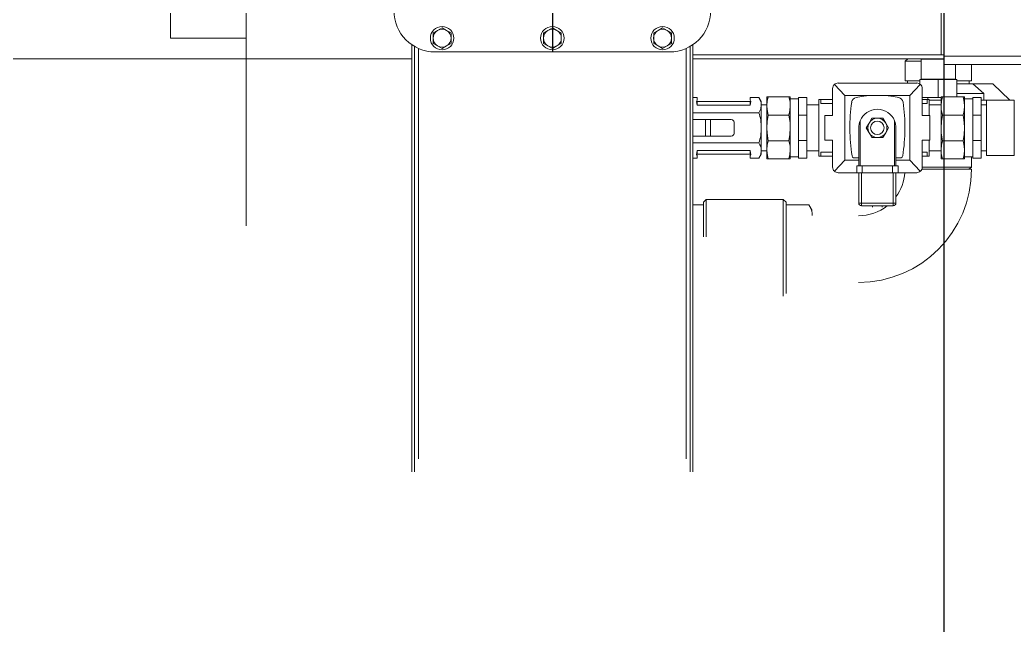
# Model space of a CAD drawing. Header units: millimetres. Extents: x -283029 to -254660, y -24907 to 10674.
# Drawn here: x -279098.28 to -279070, y -18384.44 to -18367.23 of the extents above; entities that cross this region are included whole.
import ezdxf

# ---------------------------------------------------------------- set-up
doc = ezdxf.new("R2010")
doc.units = ezdxf.units.MM
doc.header["$LTSCALE"] = 100

# ---------------------------------------------------------------- blocks, each defined once
blk = doc.blocks.new('SW_CENTERMARKSYMBOL_8')
at = {"color": 0, "linetype": 'Continuous'}
for p, q in [((0, 0.5), (0, 4.375)), ((-0.5, 0), (-4.375, 0)), ((0, 0), (-0.25, 0)), ((0, 0), (0, 0.25)), ((0, 0), (0, -0.25)), ((0, 0), (0.25, 0)), ((0.5, 0), (4.375, 0)), ((0, -0.5), (0, -52.485))]:
    blk.add_line(p, q, dxfattribs=at)

msp = doc.modelspace()

# ---------------------------------------------------------------- linework, layer by layer
at = {"color": 3}
msp.add_line((-279071.998, -18336.817), (-279071.998, -18416.782), dxfattribs=at)
at = {"color": 1, "linetype": 'Continuous', "lineweight": 0}
for p, q in [((-279072.076, -18364.343), (-279072.076, -18368.225)), ((-279071.998, -18368.27), (-279071.998, -18364.343)), ((-279093.998, -18367.754), (-279093.998, -18365.715)), ((-279091.841, -18366.97), (-279091.841, -18373.087)), ((-279086.27, -18367.46), (-279086.398, -18367.534)), ((-279086.27, -18367.46), (-279086.143, -18367.534)), ((-279083.133, -18367.46), (-279083.261, -18367.534)), ((-279083.133, -18367.46), (-279083.006, -18367.534)), ((-279079.997, -18367.46), (-279080.124, -18367.534)), ((-279079.997, -18367.46), (-279079.869, -18367.534)), ((-279091.841, -18367.754), (-279093.998, -18367.754)), ((-279086.398, -18367.534), (-279086.525, -18367.607)), ((-279086.525, -18367.754), (-279086.525, -18367.607)), ((-279086.525, -18367.901), (-279086.525, -18367.754)), ((-279086.143, -18367.534), (-279086.015, -18367.607)), ((-279086.015, -18367.754), (-279086.015, -18367.607)), ((-279086.015, -18367.901), (-279086.015, -18367.754)), ((-279083.261, -18367.534), (-279083.388, -18367.607)), ((-279083.388, -18367.754), (-279083.388, -18367.607)), ((-279083.388, -18367.901), (-279083.388, -18367.754)), ((-279083.006, -18367.534), (-279082.879, -18367.607)), ((-279082.879, -18367.754), (-279082.879, -18367.607)), ((-279082.879, -18367.901), (-279082.879, -18367.754)), ((-279080.124, -18367.534), (-279080.251, -18367.607)), ((-279080.251, -18367.754), (-279080.251, -18367.607)), ((-279080.251, -18367.901), (-279080.251, -18367.754)), ((-279079.869, -18367.534), (-279079.742, -18367.607)), ((-279079.742, -18367.754), (-279079.742, -18367.607)), ((-279079.742, -18367.901), (-279079.742, -18367.754)), ((-279087.133, -18380.078), (-279087.133, -18367.939)), ((-279087.054, -18380.078), (-279087.054, -18367.989)), ((-279086.937, -18368.048), (-279086.937, -18379.71)), ((-279086.398, -18367.975), (-279086.525, -18367.901)), ((-279086.27, -18368.049), (-279086.398, -18367.975)), ((-279086.27, -18368.049), (-279086.143, -18367.975)), ((-279086.143, -18367.975), (-279086.015, -18367.901)), ((-279083.261, -18367.975), (-279083.388, -18367.901)), ((-279083.133, -18368.049), (-279083.261, -18367.975)), ((-279083.133, -18368.049), (-279083.006, -18367.975)), ((-279083.006, -18367.975), (-279082.879, -18367.901)), ((-279080.124, -18367.975), (-279080.251, -18367.901)), ((-279079.997, -18368.049), (-279080.124, -18367.975)), ((-279079.997, -18368.049), (-279079.869, -18367.975)), ((-279079.869, -18367.975), (-279079.742, -18367.901)), ((-279079.33, -18379.71), (-279079.33, -18368.048)), ((-279079.212, -18380.078), (-279079.212, -18367.989)), ((-279079.134, -18380.078), (-279079.134, -18367.939)), ((-279079.801, -18368.146), (-279086.466, -18368.146)), ((-279072.076, -18368.225), (-279079.134, -18368.225)), ((-279072.076, -18368.225), (-279071.998, -18368.225)), ((-279071.998, -18368.499), (-279071.998, -18368.27)), ((-279055.367, -18368.27), (-279071.998, -18368.27)), ((-279091.841, -18368.342), (-279124.582, -18368.342)), ((-279087.133, -18368.342), (-279122.932, -18368.342)), ((-279079.134, -18368.342), (-279071.998, -18368.342)), ((-279073.101, -18368.403), (-279073.019, -18368.342)), ((-279073.101, -18368.97), (-279073.101, -18368.403)), ((-279072.645, -18368.403), (-279073.101, -18368.403)), ((-279072.645, -18368.35), (-279072.637, -18368.342)), ((-279072.645, -18368.923), (-279072.645, -18368.35)), ((-279072.645, -18368.35), (-279071.998, -18368.35)), ((-279055.259, -18368.499), (-279071.998, -18368.499)), ((-279071.664, -18368.499), (-279071.664, -18368.923)), ((-279071.208, -18368.499), (-279071.208, -18368.97)), ((-279075.11, -18369.068), (-279074.813, -18369.382)), ((-279072.77, -18369.029), (-279075.005, -18369.029)), ((-279072.684, -18368.97), (-279073.101, -18368.97)), ((-279073.033, -18369.029), (-279073.033, -18368.97)), ((-279072.962, -18369.382), (-279072.666, -18369.068)), ((-279072.684, -18369.048), (-279072.694, -18369.048)), ((-279072.155, -18368.931), (-279072.684, -18368.931)), ((-279072.684, -18368.931), (-279072.684, -18369.055)), ((-279072.637, -18368.931), (-279072.645, -18368.923)), ((-279072.645, -18368.923), (-279071.664, -18368.923)), ((-279072.155, -18369.44), (-279072.155, -18368.931)), ((-279071.625, -18368.931), (-279072.155, -18368.931)), ((-279071.664, -18368.923), (-279071.672, -18368.931)), ((-279071.625, -18368.931), (-279071.625, -18369.421)), ((-279071.208, -18368.97), (-279071.625, -18368.97)), ((-279071.173, -18369.048), (-279071.625, -18369.048)), ((-279071.276, -18368.97), (-279071.276, -18369.048)), ((-279070.855, -18369.323), (-279071.173, -18369.048)), ((-279071.173, -18369.048), (-279070.606, -18369.048)), ((-279070.606, -18369.048), (-279070.119, -18369.519)), ((-279079.134, -18369.443), (-279079.016, -18369.443)), ((-279079.016, -18369.519), (-279079.016, -18369.443)), ((-279077.256, -18369.443), (-279077.503, -18369.443)), ((-279077.503, -18369.519), (-279077.503, -18369.443)), ((-279077.256, -18369.443), (-279077.189, -18369.558)), ((-279077.032, -18369.421), (-279076.99, -18369.421)), ((-279077.032, -18369.421), (-279077.032, -18369.679)), ((-279076.99, -18369.421), (-279076.408, -18369.421)), ((-279076.408, -18369.421), (-279076.366, -18369.421)), ((-279076.366, -18369.679), (-279076.366, -18369.421)), ((-279076.13, -18369.44), (-279075.895, -18369.44)), ((-279076.13, -18369.44), (-279076.13, -18369.946)), ((-279075.895, -18369.44), (-279075.895, -18369.946)), ((-279075.162, -18369.95), (-279075.162, -18369.185)), ((-279074.813, -18371.224), (-279074.813, -18369.382)), ((-279072.962, -18369.382), (-279074.813, -18369.382)), ((-279072.962, -18369.382), (-279072.962, -18371.224)), ((-279072.613, -18369.185), (-279072.613, -18369.95)), ((-279072.613, -18369.44), (-279072.155, -18369.44)), ((-279072.449, -18369.499), (-279072.449, -18369.44)), ((-279072.155, -18369.44), (-279072.076, -18369.44)), ((-279072.076, -18369.421), (-279072.034, -18369.421)), ((-279072.076, -18369.421), (-279072.076, -18369.679)), ((-279072.034, -18369.421), (-279071.451, -18369.421)), ((-279071.625, -18369.323), (-279070.855, -18369.323)), ((-279071.451, -18369.421), (-279071.41, -18369.421)), ((-279071.41, -18369.421), (-279071.41, -18369.679)), ((-279071.174, -18369.44), (-279070.939, -18369.44)), ((-279071.174, -18369.44), (-279071.174, -18369.946)), ((-279070.939, -18369.44), (-279070.939, -18369.946)), ((-279070.855, -18369.323), (-279070.855, -18369.519)), ((-279079.034, -18369.55), (-279079.016, -18369.519)), ((-279079.016, -18369.658), (-279079.034, -18369.55)), ((-279079.027, -18369.539), (-279079.016, -18369.558)), ((-279079.016, -18369.558), (-279077.503, -18369.558)), ((-279079.016, -18369.658), (-279079.016, -18369.558)), ((-279077.503, -18369.658), (-279079.016, -18369.658)), ((-279077.485, -18369.55), (-279077.503, -18369.519)), ((-279077.503, -18369.558), (-279077.492, -18369.539)), ((-279077.503, -18369.658), (-279077.485, -18369.55)), ((-279077.503, -18369.658), (-279077.503, -18369.558)), ((-279077.189, -18369.558), (-279077.189, -18369.658)), ((-279077.189, -18369.651), (-279077.032, -18369.651)), ((-279077.189, -18369.658), (-279077.189, -18370.303)), ((-279077.032, -18369.679), (-279077.032, -18370.303)), ((-279076.366, -18369.481), (-279076.13, -18369.481)), ((-279076.366, -18369.679), (-279076.366, -18370.303)), ((-279075.895, -18369.651), (-279075.554, -18369.651)), ((-279075.554, -18369.499), (-279075.495, -18369.499)), ((-279075.554, -18371.107), (-279075.554, -18369.499)), ((-279075.162, -18369.499), (-279075.495, -18369.499)), ((-279075.495, -18369.613), (-279075.495, -18369.499)), ((-279075.495, -18369.613), (-279075.162, -18369.613)), ((-279072.476, -18369.499), (-279072.613, -18369.499)), ((-279072.476, -18369.613), (-279072.613, -18369.613)), ((-279072.476, -18369.499), (-279072.417, -18369.499)), ((-279072.476, -18369.613), (-279072.476, -18369.499)), ((-279072.417, -18369.95), (-279072.417, -18369.499)), ((-279072.417, -18369.519), (-279072.076, -18369.519)), ((-279072.417, -18369.651), (-279072.076, -18369.651)), ((-279072.076, -18369.679), (-279072.076, -18370.303)), ((-279071.41, -18369.481), (-279071.174, -18369.481)), ((-279071.41, -18370.303), (-279071.41, -18369.679)), ((-279070.939, -18369.519), (-279070.782, -18369.519)), ((-279070.939, -18369.651), (-279070.782, -18369.651)), ((-279070.782, -18369.519), (-279069.998, -18369.519)), ((-279070.782, -18369.519), (-279070.782, -18371.087)), ((-279069.998, -18369.519), (-279069.998, -18371.087)), ((-279077.256, -18369.873), (-279079.134, -18369.873)), ((-279076.99, -18369.938), (-279076.408, -18369.938)), ((-279076.13, -18369.946), (-279075.895, -18369.946)), ((-279076.13, -18369.946), (-279076.13, -18370.66)), ((-279075.895, -18369.946), (-279075.895, -18370.66)), ((-279075.378, -18369.95), (-279075.162, -18369.95)), ((-279075.378, -18369.95), (-279075.378, -18370.656)), ((-279074.125, -18370.166), (-279074.046, -18370.029)), ((-279074.046, -18370.029), (-279073.888, -18370.029)), ((-279073.888, -18370.029), (-279073.729, -18370.029)), ((-279073.729, -18370.029), (-279073.65, -18370.166)), ((-279072.613, -18369.95), (-279072.398, -18369.95)), ((-279072.398, -18369.95), (-279072.398, -18370.656)), ((-279072.034, -18369.938), (-279071.451, -18369.938)), ((-279071.174, -18369.946), (-279070.939, -18369.946)), ((-279071.174, -18369.946), (-279071.174, -18370.66)), ((-279070.939, -18369.946), (-279070.939, -18370.66)), ((-279078.773, -18370.068), (-279079.134, -18370.068)), ((-279078.633, -18370.068), (-279078.773, -18370.068)), ((-279078.773, -18370.068), (-279078.773, -18370.538)), ((-279078.633, -18370.068), (-279078.044, -18370.068)), ((-279078.633, -18370.068), (-279078.633, -18370.538)), ((-279077.965, -18370.146), (-279077.965, -18370.46)), ((-279077.189, -18370.948), (-279077.189, -18370.303)), ((-279077.032, -18370.303), (-279077.032, -18370.927)), ((-279076.366, -18370.303), (-279076.366, -18370.927)), ((-279074.417, -18370.303), (-279074.417, -18371.151)), ((-279074.378, -18370.103), (-279074.378, -18371.381)), ((-279074.205, -18370.303), (-279074.125, -18370.166)), ((-279074.125, -18370.44), (-279074.205, -18370.303)), ((-279073.65, -18370.166), (-279073.571, -18370.303)), ((-279073.571, -18370.303), (-279073.65, -18370.44)), ((-279073.397, -18370.103), (-279073.397, -18371.381)), ((-279073.358, -18371.151), (-279073.358, -18370.303)), ((-279072.076, -18370.303), (-279072.076, -18370.927)), ((-279071.41, -18370.303), (-279071.41, -18370.927)), ((-279078.773, -18370.538), (-279079.134, -18370.538)), ((-279078.633, -18370.538), (-279078.773, -18370.538)), ((-279078.044, -18370.538), (-279078.633, -18370.538)), ((-279074.046, -18370.577), (-279074.125, -18370.44)), ((-279073.888, -18370.577), (-279074.046, -18370.577)), ((-279073.729, -18370.577), (-279073.888, -18370.577)), ((-279073.65, -18370.44), (-279073.729, -18370.577)), ((-279077.256, -18370.733), (-279079.134, -18370.733)), ((-279076.99, -18370.668), (-279076.408, -18370.668)), ((-279076.13, -18370.66), (-279075.895, -18370.66)), ((-279076.13, -18370.66), (-279076.13, -18371.166)), ((-279075.895, -18370.66), (-279075.895, -18371.166)), ((-279075.162, -18370.656), (-279075.378, -18370.656)), ((-279075.162, -18371.42), (-279075.162, -18370.656)), ((-279072.613, -18370.656), (-279072.613, -18371.42)), ((-279072.398, -18370.656), (-279072.613, -18370.656)), ((-279072.417, -18371.107), (-279072.417, -18370.656)), ((-279072.034, -18370.668), (-279071.451, -18370.668)), ((-279071.174, -18370.66), (-279070.939, -18370.66)), ((-279071.174, -18370.66), (-279071.174, -18371.166)), ((-279070.939, -18370.66), (-279070.939, -18371.166)), ((-279079.034, -18371.056), (-279079.016, -18370.948)), ((-279079.016, -18371.087), (-279079.034, -18371.056)), ((-279079.016, -18371.048), (-279079.027, -18371.067)), ((-279079.016, -18371.048), (-279079.016, -18370.948)), ((-279077.503, -18370.948), (-279079.016, -18370.948)), ((-279077.503, -18371.048), (-279079.016, -18371.048)), ((-279079.016, -18371.163), (-279079.016, -18371.087)), ((-279077.485, -18371.056), (-279077.503, -18370.948)), ((-279077.503, -18371.048), (-279077.503, -18370.948)), ((-279077.492, -18371.067), (-279077.503, -18371.048)), ((-279077.503, -18371.087), (-279077.485, -18371.056)), ((-279077.503, -18371.163), (-279077.503, -18371.087)), ((-279077.189, -18371.048), (-279077.256, -18371.163)), ((-279077.189, -18370.948), (-279077.189, -18371.048)), ((-279077.032, -18370.955), (-279077.189, -18370.955)), ((-279077.032, -18370.927), (-279077.032, -18371.185)), ((-279076.366, -18370.927), (-279076.366, -18371.185)), ((-279076.13, -18371.125), (-279076.366, -18371.125)), ((-279075.554, -18370.955), (-279075.895, -18370.955)), ((-279075.495, -18371.107), (-279075.554, -18371.107)), ((-279075.162, -18370.993), (-279075.495, -18370.993)), ((-279075.495, -18371.107), (-279075.495, -18370.993)), ((-279075.162, -18371.107), (-279075.495, -18371.107)), ((-279074.417, -18371.151), (-279074.563, -18371.151)), ((-279074.417, -18371.151), (-279074.417, -18371.381)), ((-279073.358, -18371.151), (-279073.358, -18371.381)), ((-279073.212, -18371.151), (-279073.358, -18371.151)), ((-279072.613, -18370.993), (-279072.476, -18370.993)), ((-279072.476, -18371.107), (-279072.613, -18371.107)), ((-279072.476, -18371.107), (-279072.476, -18370.993)), ((-279072.417, -18371.107), (-279072.476, -18371.107)), ((-279072.076, -18370.955), (-279072.417, -18370.955)), ((-279072.076, -18370.927), (-279072.076, -18371.185)), ((-279071.41, -18370.927), (-279071.41, -18371.185)), ((-279071.174, -18371.125), (-279071.41, -18371.125)), ((-279071.208, -18371.125), (-279071.208, -18371.419)), ((-279070.782, -18370.955), (-279070.939, -18370.955)), ((-279069.998, -18371.087), (-279070.782, -18371.087)), ((-279079.134, -18371.163), (-279079.016, -18371.163)), ((-279077.256, -18371.163), (-279077.503, -18371.163)), ((-279076.99, -18371.185), (-279077.032, -18371.185)), ((-279076.99, -18371.185), (-279076.408, -18371.185)), ((-279076.366, -18371.185), (-279076.408, -18371.185)), ((-279076.13, -18371.166), (-279075.895, -18371.166)), ((-279074.813, -18371.224), (-279075.11, -18371.538)), ((-279074.417, -18371.224), (-279074.813, -18371.224)), ((-279074.476, -18371.381), (-279074.476, -18371.577)), ((-279074.378, -18371.381), (-279074.476, -18371.381)), ((-279073.397, -18371.381), (-279074.378, -18371.381)), ((-279073.456, -18371.381), (-279074.319, -18371.381)), ((-279074.319, -18371.577), (-279074.319, -18371.381)), ((-279073.456, -18371.381), (-279073.456, -18371.577)), ((-279073.397, -18371.381), (-279073.359, -18371.381)), ((-279072.962, -18371.224), (-279073.358, -18371.224)), ((-279073.299, -18371.381), (-279073.358, -18371.381)), ((-279073.299, -18371.577), (-279073.299, -18371.381)), ((-279072.666, -18371.538), (-279072.962, -18371.224)), ((-279072.613, -18371.419), (-279071.208, -18371.419)), ((-279072.034, -18371.185), (-279072.076, -18371.185)), ((-279072.034, -18371.185), (-279071.451, -18371.185)), ((-279071.41, -18371.185), (-279071.451, -18371.185)), ((-279071.208, -18371.419), (-279071.29, -18371.479)), ((-279071.174, -18371.166), (-279070.939, -18371.166)), ((-279074.476, -18371.577), (-279075.005, -18371.577)), ((-279074.476, -18371.577), (-279074.319, -18371.577)), ((-279074.417, -18371.577), (-279074.417, -18372.44)), ((-279074.339, -18372.44), (-279074.339, -18371.577)), ((-279073.456, -18371.577), (-279074.319, -18371.577)), ((-279073.456, -18371.577), (-279073.299, -18371.577)), ((-279073.437, -18371.577), (-279073.437, -18372.44)), ((-279073.358, -18372.44), (-279073.358, -18371.577)), ((-279072.77, -18371.577), (-279073.299, -18371.577)), ((-279072.155, -18371.479), (-279072.625, -18371.479)), ((-279071.208, -18371.479), (-279072.155, -18371.479)), ((-279079.134, -18372.492), (-279078.837, -18372.492)), ((-279078.837, -18372.42), (-279078.759, -18372.342)), ((-279078.837, -18372.42), (-279078.837, -18373.401)), ((-279078.759, -18372.342), (-279076.563, -18372.342)), ((-279078.759, -18373.401), (-279078.759, -18372.342)), ((-279076.563, -18372.342), (-279076.484, -18372.42)), ((-279076.563, -18372.342), (-279076.563, -18375.087)), ((-279076.484, -18375.008), (-279076.484, -18372.42)), ((-279075.834, -18372.492), (-279076.484, -18372.492)), ((-279075.834, -18372.492), (-279075.739, -18372.656)), ((-279074.417, -18372.44), (-279074.339, -18372.44)), ((-279073.437, -18372.44), (-279074.339, -18372.44)), ((-279074.339, -18372.518), (-279074.339, -18372.44)), ((-279074.339, -18372.518), (-279073.437, -18372.518)), ((-279074.025, -18372.558), (-279074.025, -18372.518)), ((-279073.75, -18372.518), (-279073.75, -18372.558)), ((-279073.437, -18372.44), (-279073.358, -18372.44)), ((-279073.437, -18372.518), (-279073.437, -18372.44))]:
    msp.add_line(p, q, dxfattribs=at)
for points in [[(-279076.99, -18369.421), (-279077.021, -18369.548), (-279077.032, -18369.679)], [(-279076.366, -18369.679), (-279076.373, -18369.572), (-279076.408, -18369.421)], [(-279072.034, -18369.421), (-279072.065, -18369.548), (-279072.076, -18369.679)], [(-279071.41, -18369.679), (-279071.417, -18369.572), (-279071.451, -18369.421)], [(-279077.256, -18369.873), (-279077.207, -18369.767), (-279077.189, -18369.658)], [(-279077.032, -18369.679), (-279077.025, -18369.786), (-279076.99, -18369.938)], [(-279076.408, -18369.938), (-279076.377, -18369.81), (-279076.366, -18369.679)], [(-279072.076, -18369.679), (-279072.069, -18369.786), (-279072.034, -18369.938)], [(-279071.451, -18369.938), (-279071.421, -18369.81), (-279071.41, -18369.679)], [(-279076.99, -18369.938), (-279077.021, -18370.118), (-279077.032, -18370.303)], [(-279076.366, -18370.303), (-279076.373, -18370.152), (-279076.408, -18369.938)], [(-279072.034, -18369.938), (-279072.065, -18370.118), (-279072.076, -18370.303)], [(-279071.41, -18370.303), (-279071.417, -18370.152), (-279071.451, -18369.938)], [(-279077.032, -18370.303), (-279077.025, -18370.454), (-279076.99, -18370.668)], [(-279076.408, -18370.668), (-279076.377, -18370.488), (-279076.366, -18370.303)], [(-279072.076, -18370.303), (-279072.069, -18370.454), (-279072.034, -18370.668)], [(-279071.451, -18370.668), (-279071.421, -18370.488), (-279071.41, -18370.303)], [(-279076.99, -18370.668), (-279077.021, -18370.796), (-279077.032, -18370.927)], [(-279076.366, -18370.927), (-279076.373, -18370.82), (-279076.408, -18370.668)], [(-279072.034, -18370.668), (-279072.065, -18370.796), (-279072.076, -18370.927)], [(-279071.41, -18370.927), (-279071.417, -18370.82), (-279071.451, -18370.668)], [(-279077.256, -18371.163), (-279077.207, -18371.058), (-279077.189, -18370.948)], [(-279077.032, -18370.927), (-279077.025, -18371.034), (-279076.99, -18371.185)], [(-279076.408, -18371.185), (-279076.377, -18371.058), (-279076.366, -18370.927)], [(-279072.076, -18370.927), (-279072.069, -18371.034), (-279072.034, -18371.185)], [(-279071.451, -18371.185), (-279071.421, -18371.058), (-279071.41, -18370.927)]]:
    msp.add_lwpolyline(points, dxfattribs=at)
for centre, radius in [((-279086.27, -18367.754), 0.333), ((-279083.133, -18367.754), 0.333), ((-279079.997, -18367.754), 0.333), ((-279073.888, -18370.303), 0.191)]:
    msp.add_circle(centre, radius, dxfattribs=at)
for centre, radius, start, end in [((-279086.466, -18366.97), 1.176, 180, 270), ((-279079.801, -18366.97), 1.176, 270, 0), ((-279086.27, -18367.754), 0.255, 120, 180), ((-279086.27, -18367.754), 0.255, 180, 240), ((-279086.27, -18367.754), 0.255, 60, 120), ((-279086.27, -18367.754), 0.255, 0, 60), ((-279086.27, -18367.754), 0.255, 300, 0), ((-279083.133, -18367.754), 0.255, 120, 180), ((-279083.133, -18367.754), 0.255, 180, 240), ((-279083.133, -18367.754), 0.255, 60, 120), ((-279083.133, -18367.754), 0.255, 0, 60), ((-279083.133, -18367.754), 0.255, 300, 0), ((-279079.997, -18367.754), 0.255, 120, 180), ((-279079.997, -18367.754), 0.255, 180, 240), ((-279079.997, -18367.754), 0.255, 60, 120), ((-279079.997, -18367.754), 0.255, 0, 60), ((-279079.997, -18367.754), 0.255, 300, 0), ((-279086.27, -18367.754), 0.255, 240, 300), ((-279083.133, -18367.754), 0.255, 240, 300), ((-279079.997, -18367.754), 0.255, 240, 300), ((-279075.005, -18369.185), 0.157, 131.7326, 180), ((-279075.005, -18369.185), 0.157, 90, 131.7326), ((-279072.77, -18369.185), 0.157, 48.2674, 90), ((-279072.77, -18369.185), 0.157, 0, 48.2674), ((-279077.599, -18369.667), 0.41, 1.2429, 33.1413), ((-279074.464, -18369.595), 0.157, 101.1511, 171.7569), ((-279073.888, -18372.518), 3.137, 78.8489, 101.1511), ((-279073.311, -18369.595), 0.157, 8.2431, 78.8489), ((-279069.574, -18370.303), 5.097, 171.7569, 189.0205), ((-279078.201, -18370.303), 5.097, 350.9795, 8.2431), ((-279078.71, -18370.318), 1.521, 0.5694, 17.0186), ((-279073.888, -18370.303), 0.529, 22.1916, 157.8084), ((-279073.888, -18370.303), 0.274, 90, 150), ((-279073.888, -18370.303), 0.274, 30, 90), ((-279078.044, -18370.146), 0.0784, 0, 90), ((-279078.751, -18370.282), 1.562, 343.1982, 359.2138), ((-279073.888, -18370.303), 0.529, 157.8084, 180), ((-279073.888, -18370.303), 0.274, 150, 210), ((-279073.888, -18370.303), 0.274, 330, 30), ((-279073.888, -18370.303), 0.529, 0, 22.1916), ((-279078.044, -18370.46), 0.0784, 270, 0), ((-279073.888, -18370.303), 0.274, 210, 270), ((-279073.888, -18370.303), 0.274, 270, 330), ((-279077.599, -18370.957), 0.41, 1.2429, 33.1413), ((-279074.55, -18371.093), 0.0594, 189.0205, 257.5683), ((-279073.225, -18371.093), 0.0594, 282.4317, 350.9794), ((-279075.005, -18371.42), 0.157, 180, 228.2674), ((-279072.77, -18371.42), 0.157, 311.7326, 0), ((-279075.005, -18371.42), 0.157, 228.2674, 270), ((-279074.423, -18371.479), 3.215, 270, 0), ((-279074.423, -18371.479), 1.321, 323.6719, 355.7457), ((-279072.77, -18371.42), 0.157, 270, 311.7326), ((-279076.321, -18372.81), 0.582, 1.2429, 33.1413), ((-279074.423, -18371.479), 1.321, 270, 308.1543), ((-279074.339, -18372.44), 0.0784, 180, 270), ((-279073.437, -18372.44), 0.0784, 270, 0)]:
    msp.add_arc(centre, radius, start, end, dxfattribs=at)

# ---------------------------------------------------------------- block references
at = {"color": 1, "linetype": 'Continuous', "lineweight": 0, "xscale": -0.3921021967944399, "yscale": 0.3921021967944399, "zscale": 0.3921021967944399}
msp.add_blockref('SW_CENTERMARKSYMBOL_8', (-279083.133, -18347.561), dxfattribs=at)

doc.saveas('drawing.dxf')
